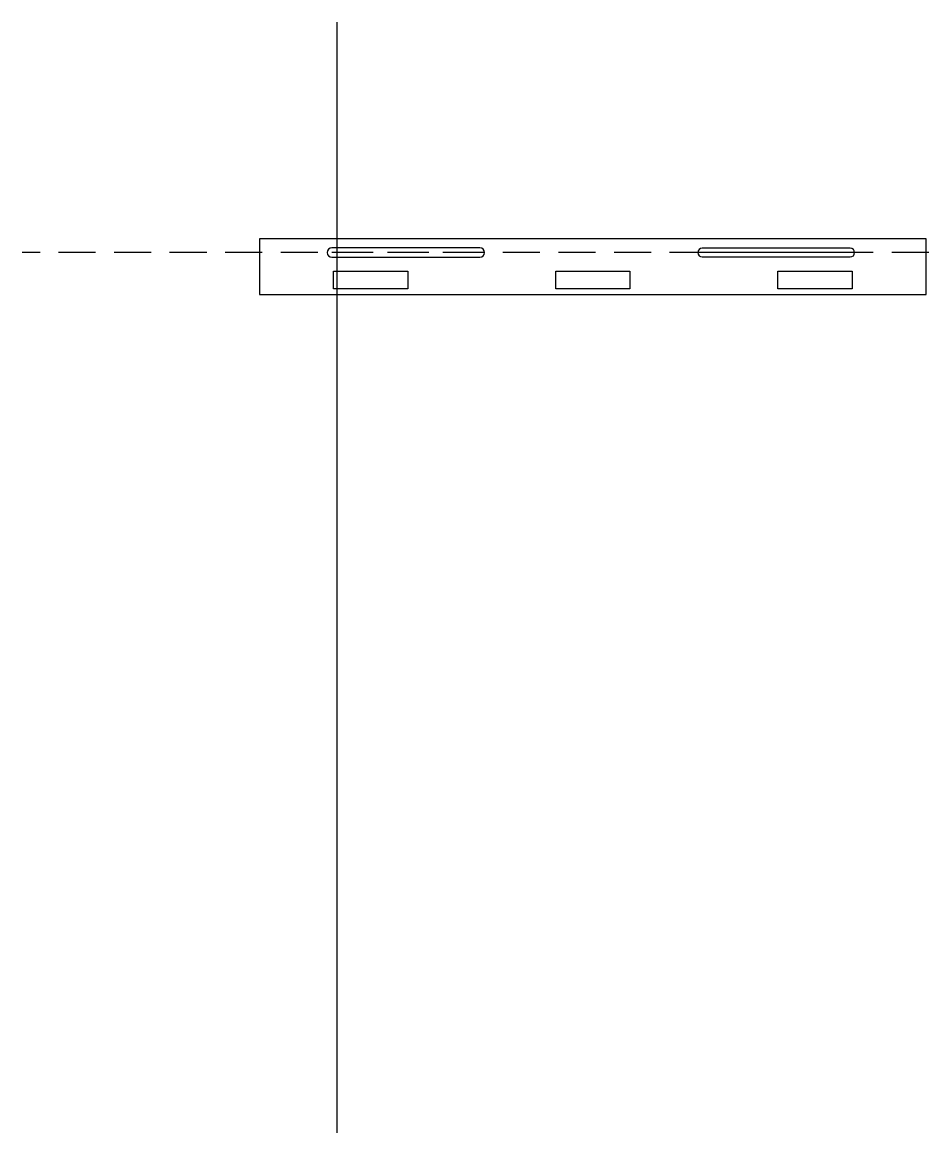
# Model space of a CAD drawing. Header units: inches. Extents: x -13.2 to -1, y 0 to 15.
import ezdxf

# ---------------------------------------------------------------- set-up
doc = ezdxf.new("R2010")
doc.units = ezdxf.units.IN
doc.linetypes.add('DASHED', pattern=[0.75, 0.5, -0.25])
doc.layers.get('0').update_dxf_attribs({"linetype": 'CONTINUOUS'})

msp = doc.modelspace()

# ---------------------------------------------------------------- linework, layer by layer
msp.add_line((-9, 15), (-9, 0))
at = {"linetype": 'DASHED'}
for p, q in [((-1.006, 11.888), (-13.247, 11.888)), ((-7.066, 11.888), (-9.066, 11.888)), ((-2.066, 11.888), (-4.066, 11.888))]:
    msp.add_line(p, q, dxfattribs=at)
for points in [[(-1.042, 12.073), (-10.042, 12.073), (-10.042, 11.323), (-1.042, 11.323)], [(-9.042, 11.638), (-8.042, 11.638), (-8.042, 11.401), (-9.042, 11.401)], [(-6.042, 11.638), (-5.042, 11.638), (-5.042, 11.401), (-6.042, 11.401)], [(-2.042, 11.401), (-3.042, 11.401), (-3.042, 11.638), (-2.042, 11.638)]]:
    msp.add_lwpolyline(points, close=True)
for points in [[(-7.066, 11.951), (-9.066, 11.951, 1), (-9.066, 11.825), (-7.066, 11.825, 1)], [(-2.066, 11.947), (-4.066, 11.947, 1), (-4.066, 11.829), (-2.066, 11.829, 1)]]:
    msp.add_lwpolyline(points, format="xyb", close=True)

doc.saveas('drawing.dxf')
